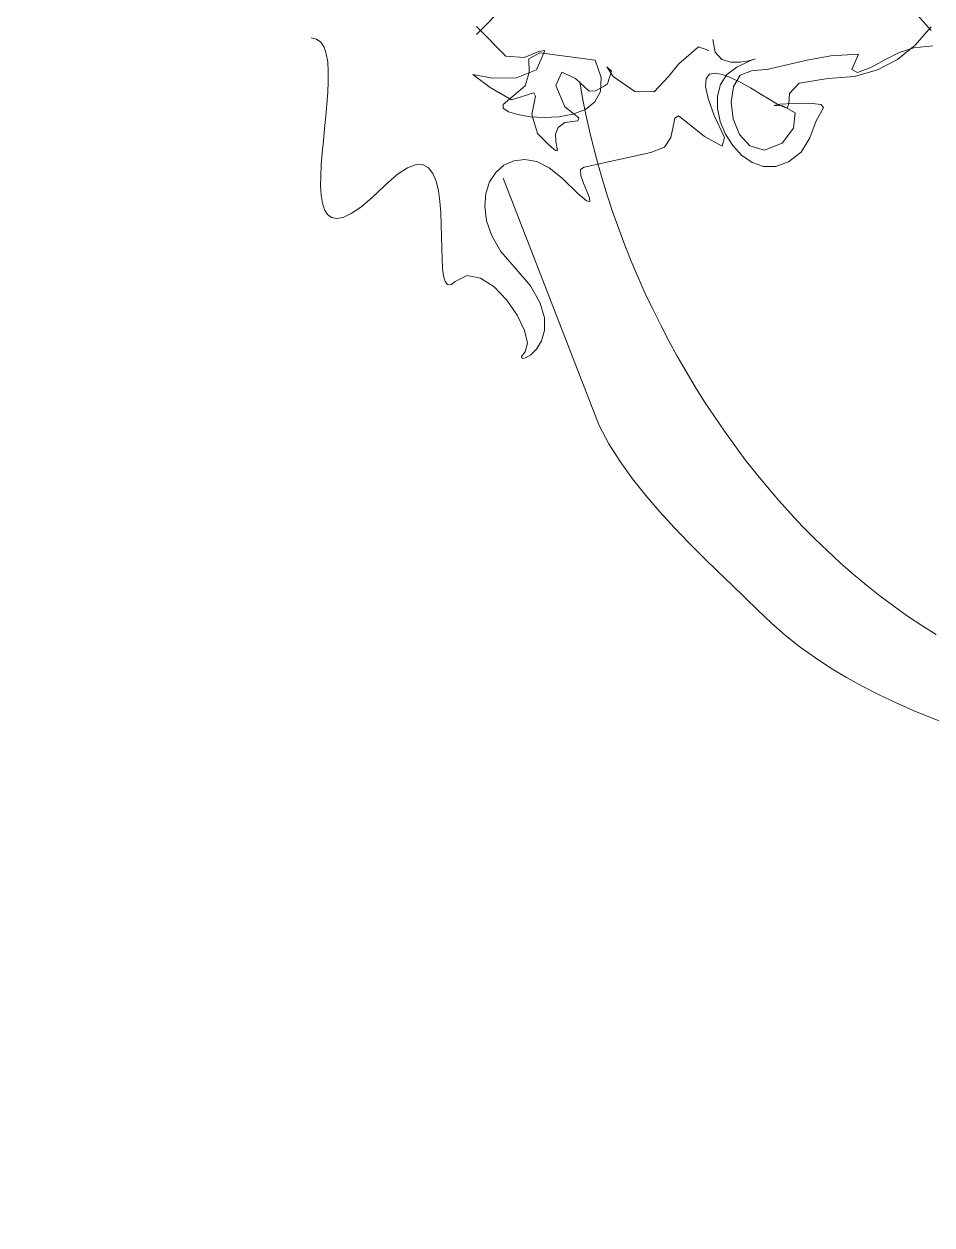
# Model space of a CAD drawing. Header units: centimetres. Extents: x -377343 to 693706, y 194584 to 813780.
# Drawn here: x 207596.2 to 207651.6, y 498268.5 to 498341.8 of the extents above; entities that cross this region are included whole.
import ezdxf

# ---------------------------------------------------------------- set-up
doc = ezdxf.new("R2010")
doc.units = ezdxf.units.CM
doc.layers.add('PIPA', color=11, linetype='Continuous')
doc.layers.add('TEXT', color=7, linetype='Continuous')

msp = doc.modelspace()

# ---------------------------------------------------------------- linework, layer by layer
at = {"layer": 'PIPA', "lineweight": 35, "extrusion": (0, 0.816497, 0.57735), "elevation": 193451.324}
msp.add_lwpolyline([(-421704.212, -325591.681), (-159560.265, -63447.734), (377343.333, -600351.331), (-158232.47, -1135927.133), (-693706.405, -600453.199), (-454216.825, -360963.619)], dxfattribs=at)
at = {"layer": 'TEXT', "color": 2, "linetype": 'Continuous', "lineweight": 13}
for p, q in [((207623.814, 498341.167), (207625.615, 498342.969)), ((207623.814, 498341.167), (207625.615, 498342.969)), ((207651.561, 498341.399), (207650.58, 498342.505)), ((207623.814, 498341.648), (207625.615, 498339.846)), ((207623.814, 498341.648), (207625.615, 498339.846)), ((207651.561, 498341.624), (207650.58, 498340.518)), ((207614.061, 498340.882), (207613.725, 498340.949)), ((207614.322, 498340.691), (207614.061, 498340.882)), ((207638.227, 498340.859), (207638.385, 498340.082)), ((207638.227, 498340.859), (207638.385, 498340.082)), ((207614.517, 498340.388), (207614.322, 498340.691)), ((207614.652, 498339.985), (207614.517, 498340.388)), ((207626.729, 498339.758), (207627.617, 498340.121)), ((207626.729, 498339.758), (207627.617, 498340.121)), ((207627.98, 498340.184), (207627.468, 498339.005)), ((207627.98, 498340.184), (207627.468, 498339.005)), ((207627.617, 498340.121), (207627.98, 498340.184)), ((207627.617, 498340.121), (207627.98, 498340.184)), ((207636.167, 498339.366), (207637.36, 498340.401)), ((207636.167, 498339.366), (207637.36, 498340.401)), ((207637.36, 498340.401), (207638.002, 498340.184)), ((207637.36, 498340.401), (207638.002, 498340.184)), ((207638.385, 498340.082), (207638.788, 498339.647)), ((207638.385, 498340.082), (207638.788, 498339.647)), ((207648.813, 498339.66), (207649.601, 498340.071)), ((207648.813, 498339.66), (207649.601, 498340.071)), ((207650.58, 498340.518), (207649.503, 498339.639)), ((207649.601, 498340.071), (207650.507, 498340.353)), ((207649.601, 498340.071), (207650.507, 498340.353)), ((207650.507, 498340.353), (207651.656, 498340.464)), ((207650.507, 498340.353), (207651.656, 498340.464)), ((207614.735, 498339.495), (207614.652, 498339.985)), ((207614.773, 498338.93), (207614.735, 498339.495)), ((207625.615, 498339.846), (207626.729, 498339.758)), ((207625.615, 498339.846), (207626.729, 498339.758)), ((207627.004, 498339.673), (207627.688, 498340.048)), ((207627.021, 498338.847), (207627.004, 498339.673)), ((207627.688, 498340.048), (207631.066, 498339.598)), ((207631.066, 498339.598), (207631.416, 498338.534)), ((207635.525, 498338.607), (207636.167, 498339.366)), ((207635.525, 498338.607), (207636.167, 498339.366)), ((207638.788, 498339.647), (207639.333, 498339.471)), ((207638.788, 498339.647), (207639.333, 498339.471)), ((207639.333, 498339.471), (207639.913, 498339.469)), ((207639.333, 498339.471), (207639.913, 498339.469)), ((207640.501, 498339.547), (207639.691, 498339.17)), ((207640.501, 498339.547), (207639.691, 498339.17)), ((207639.913, 498339.469), (207640.425, 498339.56)), ((207639.913, 498339.469), (207640.425, 498339.56)), ((207640.425, 498339.56), (207640.763, 498339.658)), ((207640.425, 498339.56), (207640.763, 498339.658)), ((207640.823, 498339.682), (207640.501, 498339.547)), ((207640.823, 498339.682), (207640.501, 498339.547)), ((207640.763, 498339.658), (207640.823, 498339.682)), ((207640.763, 498339.658), (207640.823, 498339.682)), ((207642.745, 498339.302), (207643.997, 498339.602)), ((207642.745, 498339.302), (207643.997, 498339.602)), ((207643.997, 498339.602), (207645.439, 498339.853)), ((207643.997, 498339.602), (207645.439, 498339.853)), ((207645.439, 498339.853), (207647.123, 498339.959)), ((207645.439, 498339.853), (207647.123, 498339.959)), ((207647.123, 498339.959), (207646.721, 498339.019)), ((207647.123, 498339.959), (207646.721, 498339.019)), ((207647.869, 498339.156), (207648.813, 498339.66)), ((207647.869, 498339.156), (207648.813, 498339.66)), ((207649.503, 498339.639), (207648.285, 498338.998)), ((207614.774, 498338.302), (207614.773, 498338.93)), ((207624.797, 498338.505), (207623.589, 498338.72)), ((207623.589, 498338.72), (207624.652, 498337.928)), ((207624.797, 498338.505), (207623.589, 498338.72)), ((207623.589, 498338.72), (207624.652, 498337.928)), ((207627.468, 498339.005), (207626.249, 498338.523)), ((207627.468, 498339.005), (207626.249, 498338.523)), ((207626.787, 498338.021), (207627.021, 498338.847)), ((207628.656, 498338.044), (207629.031, 498338.858)), ((207628.656, 498338.044), (207629.031, 498338.858)), ((207629.031, 498338.858), (207629.857, 498338.47)), ((207629.031, 498338.858), (207629.857, 498338.47)), ((207632.047, 498338.924), (207631.759, 498339.191)), ((207631.759, 498339.191), (207632.147, 498338.607)), ((207632.047, 498338.924), (207631.759, 498339.191)), ((207631.759, 498339.191), (207632.147, 498338.607)), ((207631.809, 498338.157), (207632.047, 498338.924)), ((207631.809, 498338.157), (207632.047, 498338.924)), ((207632.147, 498338.607), (207633.473, 498337.681)), ((207632.147, 498338.607), (207633.473, 498337.681)), ((207634.649, 498337.656), (207635.525, 498338.607)), ((207634.649, 498337.656), (207635.525, 498338.607)), ((207638.04, 498338.738), (207637.832, 498338.478)), ((207638.383, 498338.81), (207638.04, 498338.738)), ((207638.833, 498338.728), (207638.383, 498338.81)), ((207639.082, 498338.718), (207638.698, 498338.116)), ((207639.082, 498338.718), (207638.698, 498338.116)), ((207639.361, 498338.527), (207638.833, 498338.728)), ((207639.691, 498339.17), (207639.082, 498338.718)), ((207639.691, 498339.17), (207639.082, 498338.718)), ((207639.498, 498337.985), (207639.909, 498338.677)), ((207639.498, 498337.985), (207639.909, 498338.677)), ((207639.909, 498338.677), (207640.592, 498338.945)), ((207639.909, 498338.677), (207640.592, 498338.945)), ((207640.592, 498338.945), (207641.628, 498339.051)), ((207640.592, 498338.945), (207641.628, 498339.051)), ((207641.628, 498339.051), (207642.745, 498339.302)), ((207641.628, 498339.051), (207642.745, 498339.302)), ((207646.883, 498338.605), (207645.255, 498338.471)), ((207646.721, 498339.019), (207647.071, 498338.847)), ((207646.721, 498339.019), (207647.071, 498338.847)), ((207648.285, 498338.998), (207646.883, 498338.605)), ((207647.071, 498338.847), (207647.869, 498339.156)), ((207647.071, 498338.847), (207647.869, 498339.156)), ((207614.745, 498337.626), (207614.774, 498338.302)), ((207624.652, 498337.928), (207625.941, 498337.185)), ((207624.652, 498337.928), (207625.941, 498337.185)), ((207626.249, 498338.523), (207624.797, 498338.505)), ((207626.249, 498338.523), (207624.797, 498338.505)), ((207625.436, 498336.895), (207626.787, 498338.021)), ((207629.206, 498336.739), (207628.656, 498338.044)), ((207629.206, 498336.739), (207628.656, 498338.044)), ((207629.857, 498338.47), (207630.683, 498337.707)), ((207629.857, 498338.47), (207630.683, 498337.707)), ((207630.12, 498338.27), (207630.291, 498337.279)), ((207630.12, 498338.27), (207630.291, 498337.279)), ((207631.075, 498337.723), (207631.567, 498337.99)), ((207631.075, 498337.723), (207631.567, 498337.99)), ((207631.416, 498338.534), (207631.384, 498337.693)), ((207631.567, 498337.99), (207631.809, 498338.157)), ((207631.567, 498337.99), (207631.809, 498338.157)), ((207637.832, 498338.478), (207637.79, 498337.996)), ((207637.79, 498337.996), (207637.943, 498337.256)), ((207638.698, 498338.116), (207638.517, 498337.409)), ((207638.698, 498338.116), (207638.517, 498337.409)), ((207639.354, 498337.039), (207639.498, 498337.985)), ((207639.354, 498337.039), (207639.498, 498337.985)), ((207639.938, 498338.241), (207639.361, 498338.527)), ((207640.534, 498337.904), (207639.938, 498338.241)), ((207641.119, 498337.552), (207640.534, 498337.904)), ((207643.506, 498338.19), (207642.918, 498337.571)), ((207645.255, 498338.471), (207643.506, 498338.19)), ((207614.693, 498336.912), (207614.745, 498337.626)), ((207625.941, 498337.185), (207627.305, 498337.594)), ((207625.941, 498337.185), (207627.305, 498337.594)), ((207627.413, 498337.402), (207627.196, 498336.284)), ((207627.413, 498337.402), (207627.196, 498336.284)), ((207627.305, 498337.594), (207627.413, 498337.402)), ((207627.305, 498337.594), (207627.413, 498337.402)), ((207630.291, 498337.279), (207630.487, 498336.285)), ((207630.291, 498337.279), (207630.487, 498336.285)), ((207630.683, 498337.707), (207631.075, 498337.723)), ((207630.683, 498337.707), (207631.075, 498337.723)), ((207631.384, 498337.693), (207631.042, 498337.053)), ((207633.473, 498337.681), (207634.649, 498337.656)), ((207633.473, 498337.681), (207634.649, 498337.656)), ((207637.943, 498337.256), (207638.319, 498336.225)), ((207638.517, 498337.409), (207638.522, 498336.639)), ((207638.517, 498337.409), (207638.522, 498336.639)), ((207641.666, 498337.217), (207641.119, 498337.552)), ((207642.144, 498336.936), (207641.666, 498337.217)), ((207642.918, 498337.571), (207642.879, 498336.951)), ((207614.625, 498336.173), (207614.693, 498336.912)), ((207625.448, 498336.669), (207625.436, 498336.895)), ((207625.775, 498336.454), (207625.448, 498336.669)), ((207626.347, 498336.272), (207625.775, 498336.454)), ((207630.057, 498336.084), (207629.206, 498336.739)), ((207630.057, 498336.084), (207629.206, 498336.739)), ((207630.457, 498336.595), (207629.701, 498336.296)), ((207631.042, 498337.053), (207630.457, 498336.595)), ((207638.522, 498336.639), (207638.692, 498335.85)), ((207638.522, 498336.639), (207638.692, 498335.85)), ((207639.475, 498336.009), (207639.354, 498337.039)), ((207639.475, 498336.009), (207639.354, 498337.039)), ((207642.323, 498336.902), (207641.986, 498336.836)), ((207642.323, 498336.902), (207641.986, 498336.836)), ((207641.986, 498336.836), (207642.506, 498336.806)), ((207641.986, 498336.836), (207642.506, 498336.806)), ((207642.524, 498336.742), (207642.144, 498336.936)), ((207643.154, 498336.96), (207642.323, 498336.902)), ((207643.154, 498336.96), (207642.323, 498336.902)), ((207642.506, 498336.806), (207643.265, 498336.383)), ((207642.506, 498336.806), (207643.265, 498336.383)), ((207642.777, 498336.67), (207642.524, 498336.742)), ((207642.879, 498336.951), (207642.777, 498336.67)), ((207644.116, 498336.972), (207643.154, 498336.96)), ((207644.116, 498336.972), (207643.154, 498336.96)), ((207644.847, 498336.897), (207644.116, 498336.972)), ((207644.847, 498336.897), (207644.116, 498336.972)), ((207644.533, 498335.892), (207644.984, 498336.693)), ((207644.533, 498335.892), (207644.984, 498336.693)), ((207644.984, 498336.693), (207644.847, 498336.897)), ((207644.984, 498336.693), (207644.847, 498336.897)), ((207614.549, 498335.422), (207614.625, 498336.173)), ((207627.096, 498336.144), (207626.347, 498336.272)), ((207627.951, 498336.091), (207627.096, 498336.144)), ((207627.196, 498336.284), (207627.53, 498335.117)), ((207627.196, 498336.284), (207627.53, 498335.117)), ((207628.842, 498336.135), (207627.951, 498336.091)), ((207628.793, 498335.481), (207629.214, 498335.785)), ((207628.793, 498335.481), (207629.214, 498335.785)), ((207629.701, 498336.296), (207628.842, 498336.135)), ((207629.214, 498335.785), (207630.007, 498335.905)), ((207629.214, 498335.785), (207630.007, 498335.905)), ((207630.007, 498335.905), (207630.057, 498336.084)), ((207630.007, 498335.905), (207630.057, 498336.084)), ((207630.487, 498336.285), (207630.705, 498335.288)), ((207630.487, 498336.285), (207630.705, 498335.288)), ((207635.913, 498336.053), (207635.824, 498335.544)), ((207636.139, 498336.198), (207635.913, 498336.053)), ((207636.697, 498335.769), (207636.139, 498336.198)), ((207637.731, 498334.935), (207636.697, 498335.769)), ((207638.319, 498336.225), (207638.949, 498334.868)), ((207638.692, 498335.85), (207639.007, 498335.083)), ((207638.692, 498335.85), (207639.007, 498335.083)), ((207639.855, 498335.063), (207639.475, 498336.009)), ((207639.855, 498335.063), (207639.475, 498336.009)), ((207643.265, 498336.383), (207643.168, 498335.454)), ((207643.265, 498336.383), (207643.168, 498335.454)), ((207644.158, 498334.866), (207644.533, 498335.892)), ((207644.158, 498334.866), (207644.533, 498335.892)), ((207614.473, 498334.671), (207614.549, 498335.422)), ((207627.53, 498335.117), (207628.256, 498334.402)), ((207627.53, 498335.117), (207628.256, 498334.402)), ((207628.639, 498335.075), (207628.793, 498335.481)), ((207628.639, 498335.075), (207628.793, 498335.481)), ((207628.65, 498334.649), (207628.639, 498335.075)), ((207628.65, 498334.649), (207628.639, 498335.075)), ((207630.705, 498335.288), (207630.947, 498334.29)), ((207630.705, 498335.288), (207630.947, 498334.29)), ((207635.824, 498335.544), (207635.679, 498334.885)), ((207638.815, 498334.351), (207637.731, 498334.935)), ((207639.007, 498335.083), (207639.448, 498334.384)), ((207639.007, 498335.083), (207639.448, 498334.384)), ((207640.492, 498334.371), (207639.855, 498335.063)), ((207640.492, 498334.371), (207639.855, 498335.063)), ((207643.168, 498335.454), (207642.459, 498334.525)), ((207643.168, 498335.454), (207642.459, 498334.525)), ((207614.403, 498333.933), (207614.473, 498334.671)), ((207628.256, 498334.402), (207628.627, 498334.081)), ((207628.256, 498334.402), (207628.627, 498334.081)), ((207628.72, 498334.287), (207628.65, 498334.649)), ((207628.72, 498334.287), (207628.65, 498334.649)), ((207628.748, 498334.07), (207628.72, 498334.287)), ((207628.748, 498334.07), (207628.72, 498334.287)), ((207630.947, 498334.29), (207631.211, 498333.292)), ((207630.947, 498334.29), (207631.211, 498333.292)), ((207635.284, 498334.288), (207634.444, 498333.967)), ((207635.679, 498334.885), (207635.284, 498334.288)), ((207638.949, 498334.868), (207638.815, 498334.351)), ((207639.448, 498334.384), (207639.995, 498333.793)), ((207639.448, 498334.384), (207639.995, 498333.793)), ((207641.38, 498334.103), (207640.492, 498334.371)), ((207641.38, 498334.103), (207640.492, 498334.371)), ((207642.459, 498334.525), (207641.38, 498334.103)), ((207642.459, 498334.525), (207641.38, 498334.103)), ((207643.632, 498333.991), (207644.158, 498334.866)), ((207643.632, 498333.991), (207644.158, 498334.866)), ((207614.347, 498333.221), (207614.403, 498333.933)), ((207626.762, 498333.542), (207626.087, 498333.462)), ((207627.493, 498333.406), (207626.762, 498333.542)), ((207628.627, 498334.081), (207628.748, 498334.07)), ((207628.627, 498334.081), (207628.748, 498334.07)), ((207634.444, 498333.967), (207630.391, 498333.066)), ((207639.995, 498333.793), (207640.628, 498333.355)), ((207639.995, 498333.793), (207640.628, 498333.355)), ((207642.85, 498333.388), (207643.632, 498333.991)), ((207642.85, 498333.388), (207643.632, 498333.991)), ((207614.312, 498332.546), (207614.347, 498333.221)), ((207619.608, 498333.035), (207618.977, 498332.615)), ((207620.13, 498333.226), (207619.608, 498333.035)), ((207620.555, 498333.212), (207620.13, 498333.226)), ((207620.893, 498333.021), (207620.555, 498333.212)), ((207621.154, 498332.676), (207620.893, 498333.021)), ((207624.993, 498332.751), (207624.617, 498332.167)), ((207625.49, 498333.19), (207624.993, 498332.751)), ((207626.087, 498333.462), (207625.49, 498333.19)), ((207628.259, 498333.03), (207627.493, 498333.406)), ((207629.039, 498332.391), (207628.259, 498333.03)), ((207630.391, 498333.066), (207630.166, 498332.925)), ((207630.166, 498332.925), (207630.181, 498332.566)), ((207631.211, 498333.292), (207631.498, 498332.293)), ((207631.211, 498333.292), (207631.498, 498332.293)), ((207640.628, 498333.355), (207641.328, 498333.113)), ((207640.628, 498333.355), (207641.328, 498333.113)), ((207641.328, 498333.113), (207642.076, 498333.11)), ((207641.328, 498333.113), (207642.076, 498333.11)), ((207642.076, 498333.11), (207642.85, 498333.388)), ((207642.076, 498333.11), (207642.85, 498333.388)), ((207614.306, 498331.921), (207614.312, 498332.546)), ((207618.977, 498332.615), (207618.229, 498331.94)), ((207621.348, 498332.204), (207621.154, 498332.676)), ((207621.487, 498331.63), (207621.348, 498332.204)), ((207624.617, 498332.167), (207624.384, 498331.463)), ((207631.291, 498317.301), (207625.436, 498332.391)), ((207629.998, 498331.465), (207629.039, 498332.391)), ((207630.181, 498332.566), (207630.341, 498332.09)), ((207630.341, 498332.09), (207630.55, 498331.598)), ((207631.498, 498332.293), (207631.808, 498331.295)), ((207631.498, 498332.293), (207631.808, 498331.295)), ((207614.336, 498331.359), (207614.306, 498331.921)), ((207614.409, 498330.873), (207614.336, 498331.359)), ((207618.229, 498331.94), (207617.436, 498331.188)), ((207621.579, 498330.98), (207621.487, 498331.63)), ((207624.384, 498331.463), (207624.315, 498330.664)), ((207630.533, 498331.023), (207629.998, 498331.465)), ((207630.55, 498331.598), (207630.715, 498331.19)), ((207631.808, 498331.295), (207632.139, 498330.298)), ((207631.808, 498331.295), (207632.139, 498330.298)), ((207614.533, 498330.474), (207614.409, 498330.873)), ((207616.751, 498330.622), (207616.169, 498330.233)), ((207617.436, 498331.188), (207616.751, 498330.622)), ((207621.636, 498330.279), (207621.579, 498330.98)), ((207624.315, 498330.664), (207624.432, 498329.792)), ((207630.741, 498330.964), (207630.533, 498331.023)), ((207630.715, 498331.19), (207630.741, 498330.964)), ((207614.715, 498330.175), (207614.533, 498330.474)), ((207614.962, 498329.989), (207614.715, 498330.175)), ((207615.282, 498329.928), (207614.962, 498329.989)), ((207615.682, 498330.005), (207615.282, 498329.928)), ((207616.169, 498330.233), (207615.682, 498330.005)), ((207621.667, 498329.553), (207621.636, 498330.279)), ((207632.139, 498330.298), (207632.492, 498329.304)), ((207632.139, 498330.298), (207632.492, 498329.304)), ((207621.683, 498328.827), (207621.667, 498329.553)), ((207624.432, 498329.792), (207624.756, 498328.873)), ((207632.492, 498329.304), (207632.867, 498328.313)), ((207632.492, 498329.304), (207632.867, 498328.313)), ((207621.695, 498328.127), (207621.683, 498328.827)), ((207624.756, 498328.873), (207625.308, 498327.929)), ((207621.712, 498327.477), (207621.695, 498328.127)), ((207625.308, 498327.929), (207626.112, 498326.986)), ((207632.867, 498328.313), (207633.263, 498327.326)), ((207632.867, 498328.313), (207633.263, 498327.326)), ((207621.745, 498326.905), (207621.712, 498327.477)), ((207621.804, 498326.434), (207621.745, 498326.905)), ((207626.112, 498326.986), (207627.112, 498325.819)), ((207633.263, 498327.326), (207633.68, 498326.344)), ((207633.263, 498327.326), (207633.68, 498326.344)), ((207621.899, 498326.092), (207621.804, 498326.434)), ((207623.246, 498326.455), (207622.508, 498326.085)), ((207624.064, 498326.303), (207623.246, 498326.455)), ((207624.891, 498325.76), (207624.064, 498326.303)), ((207633.68, 498326.344), (207634.117, 498325.367)), ((207633.68, 498326.344), (207634.117, 498325.367)), ((207622.042, 498325.902), (207621.899, 498326.092)), ((207622.241, 498325.891), (207622.042, 498325.902)), ((207622.508, 498326.085), (207622.241, 498325.891)), ((207625.661, 498324.959), (207624.891, 498325.76)), ((207627.112, 498325.819), (207627.706, 498324.78)), ((207626.304, 498324.031), (207625.661, 498324.959)), ((207627.706, 498324.78), (207627.965, 498323.871)), ((207634.117, 498325.367), (207634.575, 498324.397)), ((207634.117, 498325.367), (207634.575, 498324.397)), ((207626.752, 498323.108), (207626.304, 498324.031)), ((207634.575, 498324.397), (207635.053, 498323.434)), ((207634.575, 498324.397), (207635.053, 498323.434)), ((207627.965, 498323.871), (207627.963, 498323.098)), ((207635.053, 498323.434), (207635.551, 498322.479)), ((207635.053, 498323.434), (207635.551, 498322.479)), ((207626.936, 498322.322), (207626.752, 498323.108)), ((207627.963, 498323.098), (207627.774, 498322.464)), ((207635.551, 498322.479), (207636.068, 498321.533)), ((207635.551, 498322.479), (207636.068, 498321.533)), ((207626.568, 498321.52), (207626.787, 498321.806)), ((207626.787, 498321.806), (207626.936, 498322.322)), ((207627.47, 498321.972), (207627.124, 498321.628)), ((207627.774, 498322.464), (207627.47, 498321.972)), ((207626.6, 498321.398), (207626.568, 498321.52)), ((207626.81, 498321.436), (207626.6, 498321.398)), ((207627.124, 498321.628), (207626.81, 498321.436)), ((207636.068, 498321.533), (207636.605, 498320.596)), ((207636.068, 498321.533), (207636.605, 498320.596)), ((207636.605, 498320.596), (207637.161, 498319.67)), ((207636.605, 498320.596), (207637.161, 498319.67)), ((207637.161, 498319.67), (207637.736, 498318.754)), ((207637.161, 498319.67), (207637.736, 498318.754)), ((207637.736, 498318.754), (207638.329, 498317.851)), ((207637.736, 498318.754), (207638.329, 498317.851)), ((207638.329, 498317.851), (207638.941, 498316.961)), ((207638.329, 498317.851), (207638.941, 498316.961)), ((207631.899, 498316.19), (207631.291, 498317.301)), ((207638.941, 498316.961), (207639.57, 498316.084)), ((207638.941, 498316.961), (207639.57, 498316.084)), ((207632.588, 498315.107), (207631.899, 498316.19)), ((207639.57, 498316.084), (207640.218, 498315.222)), ((207639.57, 498316.084), (207640.218, 498315.222)), ((207640.218, 498315.222), (207640.882, 498314.374)), ((207640.218, 498315.222), (207640.882, 498314.374)), ((207633.343, 498314.054), (207632.588, 498315.107)), ((207634.153, 498313.031), (207633.343, 498314.054)), ((207640.882, 498314.374), (207641.564, 498313.543)), ((207640.882, 498314.374), (207641.564, 498313.543)), ((207635.003, 498312.039), (207634.153, 498313.031)), ((207641.564, 498313.543), (207642.263, 498312.729)), ((207641.564, 498313.543), (207642.263, 498312.729)), ((207642.263, 498312.729), (207642.979, 498311.932)), ((207642.263, 498312.729), (207642.979, 498311.932)), ((207635.88, 498311.08), (207635.003, 498312.039)), ((207642.979, 498311.932), (207643.711, 498311.153)), ((207642.979, 498311.932), (207643.711, 498311.153)), ((207636.772, 498310.153), (207635.88, 498311.08)), ((207643.711, 498311.153), (207644.459, 498310.394)), ((207643.711, 498311.153), (207644.459, 498310.394)), ((207637.664, 498309.261), (207636.772, 498310.153)), ((207644.459, 498310.394), (207645.223, 498309.654)), ((207644.459, 498310.394), (207645.223, 498309.654)), ((207645.223, 498309.654), (207646.002, 498308.936)), ((207645.223, 498309.654), (207646.002, 498308.936)), ((207638.544, 498308.402), (207637.664, 498309.261)), ((207646.002, 498308.936), (207646.797, 498308.239)), ((207646.002, 498308.936), (207646.797, 498308.239)), ((207639.398, 498307.579), (207638.544, 498308.402)), ((207646.797, 498308.239), (207647.607, 498307.564)), ((207646.797, 498308.239), (207647.607, 498307.564)), ((207640.213, 498306.791), (207639.398, 498307.579)), ((207647.607, 498307.564), (207648.432, 498306.913)), ((207647.607, 498307.564), (207648.432, 498306.913)), ((207640.976, 498306.041), (207640.213, 498306.791)), ((207648.432, 498306.913), (207649.271, 498306.285)), ((207648.432, 498306.913), (207649.271, 498306.285)), ((207641.813, 498305.243), (207640.976, 498306.041)), ((207649.271, 498306.285), (207650.124, 498305.683)), ((207649.271, 498306.285), (207650.124, 498305.683)), ((207650.124, 498305.683), (207650.992, 498305.105)), ((207650.124, 498305.683), (207650.992, 498305.105)), ((207642.68, 498304.494), (207641.813, 498305.243)), ((207650.992, 498305.105), (207651.873, 498304.555)), ((207650.992, 498305.105), (207651.873, 498304.555)), ((207643.574, 498303.791), (207642.68, 498304.494)), ((207644.493, 498303.131), (207643.574, 498303.791)), ((207645.437, 498302.511), (207644.493, 498303.131)), ((207646.402, 498301.929), (207645.437, 498302.511)), ((207647.389, 498301.383), (207646.402, 498301.929)), ((207648.394, 498300.868), (207647.389, 498301.383)), ((207649.417, 498300.383), (207648.394, 498300.868)), ((207650.456, 498299.926), (207649.417, 498300.383)), ((207651.508, 498299.493), (207650.456, 498299.926)), ((207652.573, 498299.081), (207651.508, 498299.493))]:
    msp.add_line(p, q, dxfattribs=at)

doc.saveas('drawing.dxf')
